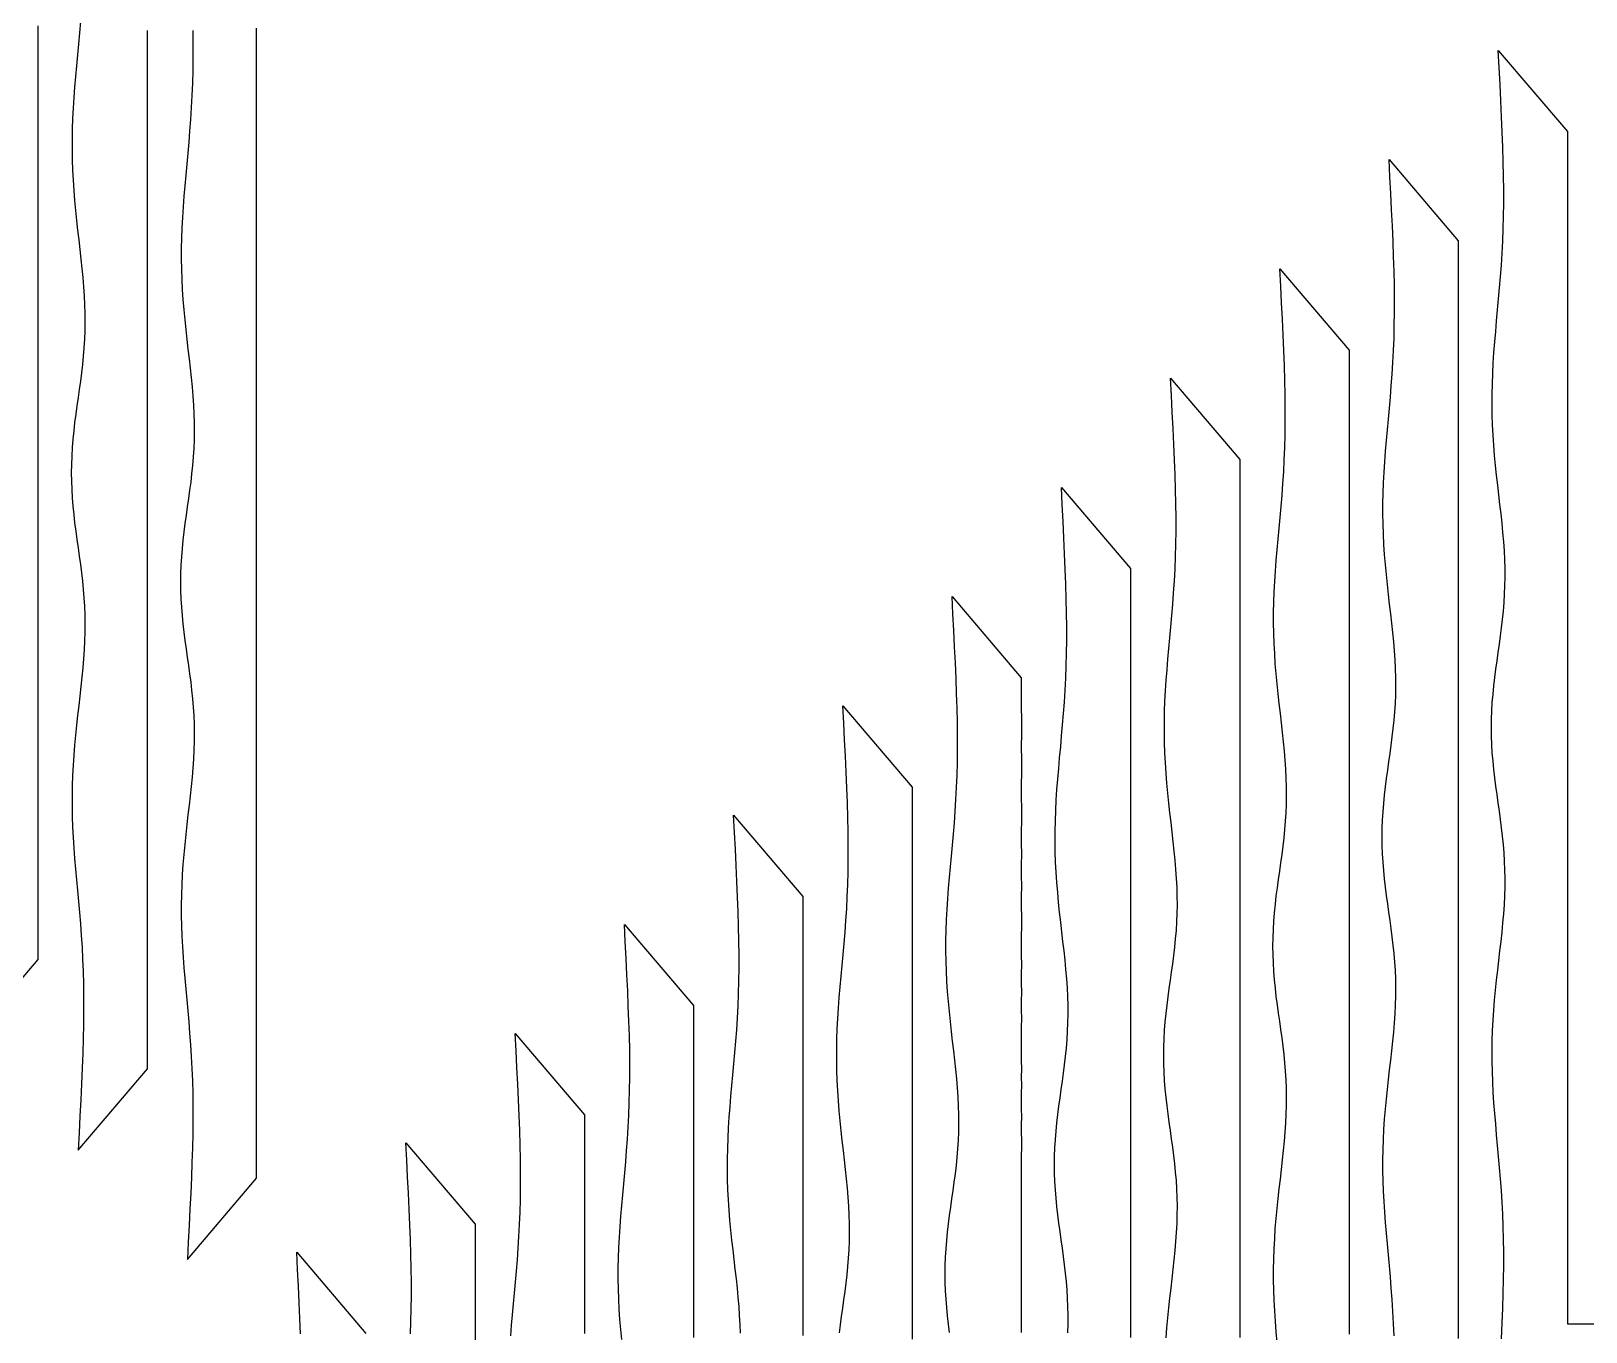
# Model space of a CAD drawing. Header units: metres. Extents: x 28 to 1492, y 12 to 1238.
# Drawn here: x 527.1 to 954, y 544.1 to 901.3 of the extents above; entities that cross this region are included whole.
import ezdxf

# ---------------------------------------------------------------- set-up
doc = ezdxf.new("R2010")
doc.units = ezdxf.units.M

msp = doc.modelspace()

# ---------------------------------------------------------------- linework, layer by layer
for points in [[(510, 624.01), (529, 646.31), (529, 650.27), (529, 654.15), (529.01, 657.94), (529.01, 661.64), (529, 665.26), (529.01, 668.8), (529.01, 672.26), (529, 675.66), (529, 678.99), (529.01, 682.25), (529.01, 685.45), (529, 688.6), (529, 691.68), (529.01, 694.71), (529, 697.69), (529, 700.62), (529.01, 703.51), (529, 706.34), (529, 709.14), (529.01, 711.89), (529.01, 714.6), (529, 717.27), (529, 719.91), (529, 722.51), (529.01, 725.07), (529, 727.61), (529, 730.11), (529.01, 732.58), (529, 735.02), (529, 737.44), (529.01, 739.83), (529, 742.2), (529, 744.54), (529, 746.86), (529, 749.16), (529, 751.43), (529.01, 753.69), (529, 755.93), (529.01, 758.15), (529, 760.35), (529, 762.53), (529, 764.7), (529.01, 766.86), (529, 769), (529, 771.13), (529.01, 773.24), (529.01, 775.35), (529, 777.44), (529, 779.53), (529, 781.6), (529, 783.67), (529, 785.72), (529, 787.77), (529, 789.81), (529, 791.85), (529, 793.88), (529, 795.91), (529, 797.93), (529, 799.95), (529, 801.96), (529, 803.98), (529, 805.99), (529, 808), (529, 810), (529, 812), (529, 814.01), (529, 816.02), (529, 818.04), (529, 820.05), (529, 822.07), (529, 824.09), (529, 826.12), (529, 828.15), (529, 830.19), (529, 832.23), (529, 834.28), (529, 836.33), (529, 838.4), (529.01, 840.47), (529, 842.56), (529, 844.65), (529, 846.76), (529.01, 848.87), (529, 851), (529, 853.14), (529, 855.3), (529, 857.47), (529, 859.65), (529, 861.85), (529, 864.07), (529, 866.31), (529, 868.57), (529, 870.84), (529, 873.14), (529, 875.46), (529, 877.8), (529, 880.17), (529, 882.56), (529, 884.98), (529, 887.42), (529, 889.89), (529, 892.39), (529, 894.93), (529, 897.49), (529, 900.09), (529, 902.73)], [(540.61, 903.88), (540.35, 900.78), (540.08, 897.73), (539.81, 894.72), (539.53, 891.76), (539.27, 888.82), (539.02, 885.91), (538.8, 883.02), (538.61, 880.14), (538.46, 877.28), (538.36, 874.43), (538.3, 871.59), (538.3, 868.76), (538.34, 865.94), (538.43, 863.12), (538.58, 860.33), (538.76, 857.54), (538.99, 854.78), (539.25, 852.03), (539.53, 849.31), (539.83, 846.61), (540.14, 843.94), (540.44, 841.3), (540.74, 838.69), (541.02, 836.12), (541.26, 833.58), (541.48, 831.07), (541.65, 828.6), (541.77, 826.15), (541.84, 823.74), (541.86, 821.36), (541.82, 819), (541.73, 816.66), (541.58, 814.34), (541.39, 812.03), (541.16, 809.74), (540.89, 807.46), (540.6, 805.18), (540.28, 802.9), (539.96, 800.63), (539.64, 798.35), (539.32, 796.07), (539.03, 793.79), (538.77, 791.5), (538.54, 789.2), (538.35, 786.91), (538.22, 784.6), (538.13, 782.3), (538.1, 780), (538.13, 777.7), (538.22, 775.4), (538.35, 773.09), (538.54, 770.8), (538.77, 768.5), (539.03, 766.21), (539.32, 763.93), (539.64, 761.65), (539.96, 759.37), (540.28, 757.1), (540.6, 754.82), (540.89, 752.54), (541.16, 750.26), (541.39, 747.97), (541.58, 745.66), (541.73, 743.34), (541.82, 741), (541.86, 738.64), (541.84, 736.26), (541.77, 733.85), (541.65, 731.4), (541.48, 728.93), (541.26, 726.42), (541.02, 723.88), (540.74, 721.31), (540.44, 718.7), (540.14, 716.06), (539.83, 713.39), (539.53, 710.69), (539.25, 707.97), (538.99, 705.22), (538.76, 702.46), (538.58, 699.67), (538.43, 696.88), (538.34, 694.06), (538.3, 691.24), (538.3, 688.41), (538.36, 685.57), (538.46, 682.72), (538.61, 679.86), (538.8, 676.98), (539.02, 674.09), (539.27, 671.18), (539.53, 668.24), (539.81, 665.28), (540.08, 662.27), (540.35, 659.22), (540.61, 656.12), (540.84, 652.96), (541.05, 649.73), (541.22, 646.42), (541.35, 643.04), (541.44, 639.56), (541.49, 635.98), (541.49, 632.3), (541.45, 628.52), (541.36, 624.62), (541.24, 620.6), (541.08, 616.47), (540.9, 612.22), (540.69, 607.84), (540.47, 603.35), (540.24, 598.74), (540, 594.01), (559, 616.31), (559, 620.27), (559, 624.15), (559.01, 627.94), (559.01, 631.64), (559, 635.26), (559.01, 638.8), (559.01, 642.26), (559, 645.66), (559, 648.99), (559.01, 652.25), (559.01, 655.45), (559, 658.6), (559, 661.68), (559.01, 664.71), (559, 667.69), (559, 670.62), (559.01, 673.51), (559, 676.34), (559, 679.14), (559.01, 681.89), (559.01, 684.6), (559, 687.27), (559, 689.91), (559, 692.51), (559.01, 695.07), (559, 697.61), (559, 700.11), (559.01, 702.58), (559, 705.02), (559, 707.44), (559.01, 709.83), (559, 712.2), (559, 714.54), (559, 716.86), (559, 719.16), (559, 721.43), (559.01, 723.69), (559, 725.93), (559.01, 728.15), (559, 730.35), (559, 732.53), (559, 734.7), (559.01, 736.86), (559, 739), (559, 741.13), (559.01, 743.24), (559.01, 745.35), (559, 747.44), (559, 749.53), (559, 751.6), (559, 753.67), (559, 755.72), (559, 757.77), (559, 759.81), (559, 761.85), (559, 763.88), (559, 765.91), (559, 767.93), (559, 769.95), (559, 771.96), (559, 773.98), (559, 775.99), (559, 778), (559, 780), (559, 782), (559, 784.01), (559, 786.02), (559, 788.04), (559, 790.05), (559, 792.07), (559, 794.09), (559, 796.12), (559, 798.15), (559, 800.19), (559, 802.23), (559, 804.28), (559, 806.33), (559, 808.4), (559.01, 810.47), (559, 812.56), (559, 814.65), (559, 816.76), (559.01, 818.87), (559, 821), (559, 823.14), (559, 825.3), (559, 827.47), (559, 829.65), (559, 831.85), (559, 834.07), (559, 836.31), (559, 838.57), (559, 840.84), (559, 843.14), (559, 845.46), (559, 847.8), (559, 850.17), (559, 852.56), (559, 854.98), (559, 857.42), (559, 859.89), (559, 862.39), (559, 864.93), (559, 867.49), (559, 870.09), (559, 872.73), (559, 875.4), (559, 878.11), (559, 880.86), (559, 883.66), (559, 886.49), (559, 889.38), (559, 892.31), (559, 895.29), (559, 898.32), (559, 901.4)], [(571.45, 901.48), (571.49, 897.7), (571.49, 894.02), (571.44, 890.44), (571.35, 886.96), (571.22, 883.58), (571.05, 880.27), (570.84, 877.04), (570.61, 873.88), (570.35, 870.78), (570.08, 867.73), (569.81, 864.72), (569.53, 861.76), (569.27, 858.82), (569.02, 855.91), (568.8, 853.02), (568.61, 850.14), (568.46, 847.28), (568.36, 844.43), (568.3, 841.59), (568.3, 838.76), (568.34, 835.94), (568.43, 833.12), (568.58, 830.33), (568.76, 827.54), (568.99, 824.78), (569.25, 822.03), (569.53, 819.31), (569.83, 816.61), (570.14, 813.94), (570.44, 811.3), (570.74, 808.69), (571.02, 806.12), (571.26, 803.58), (571.48, 801.07), (571.65, 798.6), (571.77, 796.15), (571.84, 793.74), (571.86, 791.36), (571.82, 789), (571.73, 786.66), (571.58, 784.34), (571.39, 782.03), (571.16, 779.74), (570.89, 777.46), (570.6, 775.18), (570.28, 772.9), (569.96, 770.63), (569.64, 768.35), (569.32, 766.07), (569.03, 763.79), (568.77, 761.5), (568.54, 759.2), (568.35, 756.91), (568.22, 754.6), (568.13, 752.3), (568.1, 750), (568.13, 747.7), (568.22, 745.4), (568.35, 743.09), (568.54, 740.8), (568.77, 738.5), (569.03, 736.21), (569.32, 733.93), (569.64, 731.65), (569.96, 729.37), (570.28, 727.1), (570.6, 724.82), (570.89, 722.54), (571.16, 720.26), (571.39, 717.97), (571.58, 715.66), (571.73, 713.34), (571.82, 711), (571.86, 708.64), (571.84, 706.26), (571.77, 703.85), (571.65, 701.4), (571.48, 698.93), (571.26, 696.42), (571.02, 693.88), (570.74, 691.31), (570.44, 688.7), (570.14, 686.06), (569.83, 683.39), (569.53, 680.69), (569.25, 677.97), (568.99, 675.22), (568.76, 672.46), (568.58, 669.67), (568.43, 666.88), (568.34, 664.06), (568.3, 661.24), (568.3, 658.41), (568.36, 655.57), (568.46, 652.72), (568.61, 649.86), (568.8, 646.98), (569.02, 644.09), (569.27, 641.18), (569.53, 638.24), (569.81, 635.28), (570.08, 632.27), (570.35, 629.22), (570.61, 626.12), (570.84, 622.96), (571.05, 619.73), (571.22, 616.42), (571.35, 613.04), (571.44, 609.56), (571.49, 605.98), (571.49, 602.3), (571.45, 598.52), (571.36, 594.62), (571.24, 590.6), (571.08, 586.47), (570.9, 582.22), (570.69, 577.84), (570.47, 573.35), (570.24, 568.74), (570, 564.01), (589, 586.31), (589, 590.27), (589, 594.15), (589.01, 597.94), (589.01, 601.64), (589, 605.26), (589.01, 608.8), (589.01, 612.26), (589, 615.66), (589, 618.99), (589.01, 622.25), (589.01, 625.45), (589, 628.6), (589, 631.68), (589.01, 634.71), (589, 637.69), (589, 640.62), (589.01, 643.51), (589, 646.34), (589, 649.14), (589.01, 651.89), (589.01, 654.6), (589, 657.27), (589, 659.91), (589, 662.51), (589.01, 665.07), (589, 667.61), (589, 670.11), (589.01, 672.58), (589, 675.02), (589, 677.44), (589.01, 679.83), (589, 682.2), (589, 684.54), (589, 686.86), (589, 689.16), (589, 691.43), (589.01, 693.69), (589, 695.93), (589.01, 698.15), (589, 700.35), (589, 702.53), (589, 704.7), (589.01, 706.86), (589, 709), (589, 711.13), (589.01, 713.24), (589.01, 715.35), (589, 717.44), (589, 719.53), (589, 721.6), (589, 723.67), (589, 725.72), (589, 727.77), (589, 729.81), (589, 731.85), (589, 733.88), (589, 735.91), (589, 737.93), (589, 739.95), (589, 741.96), (589, 743.98), (589, 745.99), (589, 748), (589, 750), (589, 752), (589, 754.01), (589, 756.02), (589, 758.04), (589, 760.05), (589, 762.07), (589, 764.09), (589, 766.12), (589, 768.15), (589, 770.19), (589, 772.23), (589, 774.28), (589, 776.33), (589, 778.4), (589.01, 780.47), (589, 782.56), (589, 784.65), (589, 786.76), (589.01, 788.87), (589, 791), (589, 793.14), (589, 795.3), (589, 797.47), (589, 799.65), (589, 801.85), (589, 804.07), (589, 806.31), (589, 808.57), (589, 810.84), (589, 813.14), (589, 815.46), (589, 817.8), (589, 820.17), (589, 822.56), (589, 824.98), (589, 827.42), (589, 829.89), (589, 832.39), (589, 834.93), (589, 837.49), (589, 840.09), (589, 842.73), (589, 845.4), (589, 848.11), (589, 850.86), (589, 853.66), (589, 856.49), (589, 859.38), (589, 862.31), (589, 865.29), (589, 868.32), (589, 871.4), (589, 874.55), (589, 877.75), (589, 881.01), (589, 884.34), (589, 887.74), (589, 891.2), (589, 894.74), (589, 898.36), (589.01, 902.06)], [(930.9, 542.22), (931.08, 546.47), (931.24, 550.6), (931.36, 554.62), (931.45, 558.52), (931.49, 562.3), (931.49, 565.98), (931.44, 569.56), (931.35, 573.04), (931.22, 576.42), (931.05, 579.73), (930.84, 582.96), (930.61, 586.12), (930.35, 589.22), (930.08, 592.27), (929.81, 595.28), (929.53, 598.24), (929.27, 601.18), (929.02, 604.09), (928.8, 606.98), (928.61, 609.86), (928.46, 612.72), (928.36, 615.57), (928.3, 618.41), (928.3, 621.24), (928.34, 624.06), (928.43, 626.88), (928.58, 629.67), (928.76, 632.46), (928.99, 635.22), (929.25, 637.97), (929.53, 640.69), (929.83, 643.39), (930.14, 646.06), (930.44, 648.7), (930.74, 651.31), (931.02, 653.88), (931.26, 656.42), (931.48, 658.93), (931.65, 661.4), (931.77, 663.85), (931.84, 666.26), (931.86, 668.64), (931.82, 671), (931.73, 673.34), (931.58, 675.66), (931.39, 677.97), (931.16, 680.26), (930.89, 682.54), (930.6, 684.82), (930.28, 687.1), (929.96, 689.37), (929.64, 691.65), (929.32, 693.93), (929.03, 696.21), (928.77, 698.5), (928.54, 700.8), (928.35, 703.09), (928.22, 705.4), (928.13, 707.7), (928.1, 710), (928.13, 712.3), (928.22, 714.6), (928.35, 716.91), (928.54, 719.2), (928.77, 721.5), (929.03, 723.79), (929.32, 726.07), (929.64, 728.35), (929.96, 730.63), (930.28, 732.9), (930.6, 735.18), (930.89, 737.46), (931.16, 739.74), (931.39, 742.03), (931.58, 744.34), (931.73, 746.66), (931.82, 749), (931.86, 751.36), (931.84, 753.74), (931.77, 756.15), (931.65, 758.6), (931.48, 761.07), (931.26, 763.58), (931.02, 766.12), (930.74, 768.69), (930.44, 771.3), (930.14, 773.94), (929.83, 776.61), (929.53, 779.31), (929.25, 782.03), (928.99, 784.78), (928.76, 787.54), (928.58, 790.33), (928.43, 793.12), (928.34, 795.94), (928.3, 798.76), (928.3, 801.59), (928.36, 804.43), (928.46, 807.28), (928.61, 810.14), (928.8, 813.02), (929.02, 815.91), (929.27, 818.82), (929.53, 821.76), (929.81, 824.72), (930.08, 827.73), (930.35, 830.78), (930.61, 833.88), (930.84, 837.04), (931.05, 840.27), (931.22, 843.58), (931.35, 846.96), (931.44, 850.44), (931.49, 854.02), (931.49, 857.7), (931.45, 861.48), (931.36, 865.38), (931.24, 869.4), (931.08, 873.53), (930.9, 877.78), (930.69, 882.16), (930.47, 886.65), (930.24, 891.26), (930, 895.99), (949, 873.69), (949, 869.73), (949, 865.85), (949.01, 862.06), (949.01, 858.36), (949, 854.74), (949.01, 851.2), (949.01, 847.74), (949, 844.34), (949, 841.01), (949.01, 837.75), (949.01, 834.55), (949, 831.4), (949, 828.32), (949.01, 825.29), (949, 822.31), (949, 819.38), (949.01, 816.49), (949, 813.66), (949, 810.86), (949.01, 808.11), (949.01, 805.4), (949, 802.73), (949, 800.09), (949, 797.49), (949.01, 794.93), (949, 792.39), (949, 789.89), (949.01, 787.42), (949, 784.98), (949, 782.56), (949.01, 780.17), (949, 777.8), (949, 775.46), (949, 773.14), (949, 770.84), (949, 768.57), (949.01, 766.31), (949, 764.07), (949.01, 761.85), (949, 759.65), (949, 757.47), (949, 755.3), (949.01, 753.14), (949, 751), (949, 748.87), (949.01, 746.76), (949.01, 744.65), (949, 742.56), (949, 740.47), (949, 738.4), (949, 736.33), (949, 734.28), (949, 732.23), (949, 730.19), (949, 728.15), (949, 726.12), (949, 724.09), (949, 722.07), (949, 720.05), (949, 718.04), (949, 716.02), (949, 714.01), (949, 712), (949, 710), (949, 708), (949, 705.99), (949, 703.98), (949, 701.96), (949, 699.95), (949, 697.93), (949, 695.91), (949, 693.88), (949, 691.85), (949, 689.81), (949, 687.77), (949, 685.72), (949, 683.67), (949, 681.6), (949.01, 679.53), (949, 677.44), (949, 675.35), (949, 673.24), (949.01, 671.13), (949, 669), (949, 666.86), (949, 664.7), (949, 662.53), (949, 660.35), (949, 658.15), (949, 655.93), (949, 653.69), (949, 651.43), (949, 649.16), (949, 646.86), (949, 644.54), (949, 642.2), (949, 639.83), (949, 637.44), (949, 635.02), (949, 632.58), (949, 630.11), (949, 627.61), (949, 625.07), (949, 622.51), (949, 619.91), (949, 617.27), (949, 614.6), (949, 611.89), (949, 609.14), (949, 606.34), (949, 603.51), (949, 600.62), (949, 597.69), (949, 594.71), (949, 591.68), (949, 588.6), (949, 585.45), (949, 582.25), (949, 578.99), (949, 575.66), (949, 572.26), (949, 568.8), (949, 565.26), (949, 561.64), (949.01, 557.94), (949, 554.15), (949, 550.27), (949.01, 546.31), (953.15, 546.31), (957.2, 546.31)], [(901.35, 543.04), (901.22, 546.42), (901.05, 549.73), (900.84, 552.96), (900.61, 556.12), (900.35, 559.22), (900.08, 562.27), (899.81, 565.28), (899.53, 568.24), (899.27, 571.18), (899.02, 574.09), (898.8, 576.98), (898.61, 579.86), (898.46, 582.72), (898.36, 585.57), (898.3, 588.41), (898.3, 591.24), (898.34, 594.06), (898.43, 596.88), (898.58, 599.67), (898.76, 602.46), (898.99, 605.22), (899.25, 607.97), (899.53, 610.69), (899.83, 613.39), (900.14, 616.06), (900.44, 618.7), (900.74, 621.31), (901.02, 623.88), (901.26, 626.42), (901.48, 628.93), (901.65, 631.4), (901.77, 633.85), (901.84, 636.26), (901.86, 638.64), (901.82, 641), (901.73, 643.34), (901.58, 645.66), (901.39, 647.97), (901.16, 650.26), (900.89, 652.54), (900.6, 654.82), (900.28, 657.1), (899.96, 659.37), (899.64, 661.65), (899.32, 663.93), (899.03, 666.21), (898.77, 668.5), (898.54, 670.8), (898.35, 673.09), (898.22, 675.4), (898.13, 677.7), (898.1, 680), (898.13, 682.3), (898.22, 684.6), (898.35, 686.91), (898.54, 689.2), (898.77, 691.5), (899.03, 693.79), (899.32, 696.07), (899.64, 698.35), (899.96, 700.63), (900.28, 702.9), (900.6, 705.18), (900.89, 707.46), (901.16, 709.74), (901.39, 712.03), (901.58, 714.34), (901.73, 716.66), (901.82, 719), (901.86, 721.36), (901.84, 723.74), (901.77, 726.15), (901.65, 728.6), (901.48, 731.07), (901.26, 733.58), (901.02, 736.12), (900.74, 738.69), (900.44, 741.3), (900.14, 743.94), (899.83, 746.61), (899.53, 749.31), (899.25, 752.03), (898.99, 754.78), (898.76, 757.54), (898.58, 760.33), (898.43, 763.12), (898.34, 765.94), (898.3, 768.76), (898.3, 771.59), (898.36, 774.43), (898.46, 777.28), (898.61, 780.14), (898.8, 783.02), (899.02, 785.91), (899.27, 788.82), (899.53, 791.76), (899.81, 794.72), (900.08, 797.73), (900.35, 800.78), (900.61, 803.88), (900.84, 807.04), (901.05, 810.27), (901.22, 813.58), (901.35, 816.96), (901.44, 820.44), (901.49, 824.02), (901.49, 827.7), (901.45, 831.48), (901.36, 835.38), (901.24, 839.4), (901.08, 843.53), (900.9, 847.78), (900.69, 852.16), (900.47, 856.65), (900.24, 861.26), (900, 865.99), (919, 843.69), (919, 839.73), (919, 835.85), (919.01, 832.06), (919.01, 828.36), (919, 824.74), (919.01, 821.2), (919.01, 817.74), (919, 814.34), (919, 811.01), (919.01, 807.75), (919.01, 804.55), (919, 801.4), (919, 798.32), (919.01, 795.29), (919, 792.31), (919, 789.38), (919.01, 786.49), (919, 783.66), (919, 780.86), (919.01, 778.11), (919.01, 775.4), (919, 772.73), (919, 770.09), (919, 767.49), (919.01, 764.93), (919, 762.39), (919, 759.89), (919.01, 757.42), (919, 754.98), (919, 752.56), (919.01, 750.17), (919, 747.8), (919, 745.46), (919, 743.14), (919, 740.84), (919, 738.57), (919.01, 736.31), (919, 734.07), (919.01, 731.85), (919, 729.65), (919, 727.47), (919, 725.3), (919.01, 723.14), (919, 721), (919, 718.87), (919.01, 716.76), (919.01, 714.65), (919, 712.56), (919, 710.47), (919, 708.4), (919, 706.33), (919, 704.28), (919, 702.23), (919, 700.19), (919, 698.15), (919, 696.12), (919, 694.09), (919, 692.07), (919, 690.05), (919, 688.04), (919, 686.02), (919, 684.01), (919, 682), (919, 680), (919, 678), (919, 675.99), (919, 673.98), (919, 671.96), (919, 669.95), (919, 667.93), (919, 665.91), (919, 663.88), (919, 661.85), (919, 659.81), (919, 657.77), (919, 655.72), (919, 653.67), (919, 651.6), (919.01, 649.53), (919, 647.44), (919, 645.35), (919, 643.24), (919.01, 641.13), (919, 639), (919, 636.86), (919, 634.7), (919, 632.53), (919, 630.35), (919, 628.15), (919, 625.93), (919, 623.69), (919, 621.43), (919, 619.16), (919, 616.86), (919, 614.54), (919, 612.2), (919, 609.83), (919, 607.44), (919, 605.02), (919, 602.58), (919, 600.11), (919, 597.61), (919, 595.07), (919, 592.51), (919, 589.91), (919, 587.27), (919, 584.6), (919, 581.89), (919, 579.14), (919, 576.34), (919, 573.51), (919, 570.62), (919, 567.69), (919, 564.71), (919, 561.68), (919, 558.6), (919, 555.45), (919, 552.25), (919, 548.99), (919, 545.66), (919, 542.26)], [(869.27, 541.18), (869.02, 544.09), (868.8, 546.98), (868.61, 549.86), (868.46, 552.72), (868.36, 555.57), (868.3, 558.41), (868.3, 561.24), (868.34, 564.06), (868.43, 566.88), (868.58, 569.67), (868.76, 572.46), (868.99, 575.22), (869.25, 577.97), (869.53, 580.69), (869.83, 583.39), (870.14, 586.06), (870.44, 588.7), (870.74, 591.31), (871.02, 593.88), (871.26, 596.42), (871.48, 598.93), (871.65, 601.4), (871.77, 603.85), (871.84, 606.26), (871.86, 608.64), (871.82, 611), (871.73, 613.34), (871.58, 615.66), (871.39, 617.97), (871.16, 620.26), (870.89, 622.54), (870.6, 624.82), (870.28, 627.1), (869.96, 629.37), (869.64, 631.65), (869.32, 633.93), (869.03, 636.21), (868.77, 638.5), (868.54, 640.8), (868.35, 643.09), (868.22, 645.4), (868.13, 647.7), (868.1, 650), (868.13, 652.3), (868.22, 654.6), (868.35, 656.91), (868.54, 659.2), (868.77, 661.5), (869.03, 663.79), (869.32, 666.07), (869.64, 668.35), (869.96, 670.63), (870.28, 672.9), (870.6, 675.18), (870.89, 677.46), (871.16, 679.74), (871.39, 682.03), (871.58, 684.34), (871.73, 686.66), (871.82, 689), (871.86, 691.36), (871.84, 693.74), (871.77, 696.15), (871.65, 698.6), (871.48, 701.07), (871.26, 703.58), (871.02, 706.12), (870.74, 708.69), (870.44, 711.3), (870.14, 713.94), (869.83, 716.61), (869.53, 719.31), (869.25, 722.03), (868.99, 724.78), (868.76, 727.54), (868.58, 730.33), (868.43, 733.12), (868.34, 735.94), (868.3, 738.76), (868.3, 741.59), (868.36, 744.43), (868.46, 747.28), (868.61, 750.14), (868.8, 753.02), (869.02, 755.91), (869.27, 758.82), (869.53, 761.76), (869.81, 764.72), (870.08, 767.73), (870.35, 770.78), (870.61, 773.88), (870.84, 777.04), (871.05, 780.27), (871.22, 783.58), (871.35, 786.96), (871.44, 790.44), (871.49, 794.02), (871.49, 797.7), (871.45, 801.48), (871.36, 805.38), (871.24, 809.4), (871.08, 813.53), (870.9, 817.78), (870.69, 822.16), (870.47, 826.65), (870.24, 831.26), (870, 835.99), (889, 813.69), (889, 809.73), (889, 805.85), (889.01, 802.06), (889.01, 798.36), (889, 794.74), (889.01, 791.2), (889.01, 787.74), (889, 784.34), (889, 781.01), (889.01, 777.75), (889.01, 774.55), (889, 771.4), (889, 768.32), (889.01, 765.29), (889, 762.31), (889, 759.38), (889.01, 756.49), (889, 753.66), (889, 750.86), (889.01, 748.11), (889.01, 745.4), (889, 742.73), (889, 740.09), (889, 737.49), (889.01, 734.93), (889, 732.39), (889, 729.89), (889.01, 727.42), (889, 724.98), (889, 722.56), (889.01, 720.17), (889, 717.8), (889, 715.46), (889, 713.14), (889, 710.84), (889, 708.57), (889.01, 706.31), (889, 704.07), (889.01, 701.85), (889, 699.65), (889, 697.47), (889, 695.3), (889.01, 693.14), (889, 691), (889, 688.87), (889.01, 686.76), (889.01, 684.65), (889, 682.56), (889, 680.47), (889, 678.4), (889, 676.33), (889, 674.28), (889, 672.23), (889, 670.19), (889, 668.15), (889, 666.12), (889, 664.09), (889, 662.07), (889, 660.05), (889, 658.04), (889, 656.02), (889, 654.01), (889, 652), (889, 650), (889, 648), (889, 645.99), (889, 643.98), (889, 641.96), (889, 639.95), (889, 637.93), (889, 635.91), (889, 633.88), (889, 631.85), (889, 629.81), (889, 627.77), (889, 625.72), (889, 623.67), (889, 621.6), (889.01, 619.53), (889, 617.44), (889, 615.35), (889, 613.24), (889.01, 611.13), (889, 609), (889, 606.86), (889, 604.7), (889, 602.53), (889, 600.35), (889, 598.15), (889, 595.93), (889, 593.69), (889, 591.43), (889, 589.16), (889, 586.86), (889, 584.54), (889, 582.2), (889, 579.83), (889, 577.44), (889, 575.02), (889, 572.58), (889, 570.11), (889, 567.61), (889, 565.07), (889, 562.51), (889, 559.91), (889, 557.27), (889, 554.6), (889, 551.89), (889, 549.14), (889, 546.34), (889, 543.51)], [(838.76, 542.46), (838.99, 545.22), (839.25, 547.97), (839.53, 550.69), (839.83, 553.39), (840.14, 556.06), (840.44, 558.7), (840.74, 561.31), (841.02, 563.88), (841.26, 566.42), (841.48, 568.93), (841.65, 571.4), (841.77, 573.85), (841.84, 576.26), (841.86, 578.64), (841.82, 581), (841.73, 583.34), (841.58, 585.66), (841.39, 587.97), (841.16, 590.26), (840.89, 592.54), (840.6, 594.82), (840.28, 597.1), (839.96, 599.37), (839.64, 601.65), (839.32, 603.93), (839.03, 606.21), (838.77, 608.5), (838.54, 610.8), (838.35, 613.09), (838.22, 615.4), (838.13, 617.7), (838.1, 620), (838.13, 622.3), (838.22, 624.6), (838.35, 626.91), (838.54, 629.2), (838.77, 631.5), (839.03, 633.79), (839.32, 636.07), (839.64, 638.35), (839.96, 640.63), (840.28, 642.9), (840.6, 645.18), (840.89, 647.46), (841.16, 649.74), (841.39, 652.03), (841.58, 654.34), (841.73, 656.66), (841.82, 659), (841.86, 661.36), (841.84, 663.74), (841.77, 666.15), (841.65, 668.6), (841.48, 671.07), (841.26, 673.58), (841.02, 676.12), (840.74, 678.69), (840.44, 681.3), (840.14, 683.94), (839.83, 686.61), (839.53, 689.31), (839.25, 692.03), (838.99, 694.78), (838.76, 697.54), (838.58, 700.33), (838.43, 703.12), (838.34, 705.94), (838.3, 708.76), (838.3, 711.59), (838.36, 714.43), (838.46, 717.28), (838.61, 720.14), (838.8, 723.02), (839.02, 725.91), (839.27, 728.82), (839.53, 731.76), (839.81, 734.72), (840.08, 737.73), (840.35, 740.78), (840.61, 743.88), (840.84, 747.04), (841.05, 750.27), (841.22, 753.58), (841.35, 756.96), (841.44, 760.44), (841.49, 764.02), (841.49, 767.7), (841.45, 771.48), (841.36, 775.38), (841.24, 779.4), (841.08, 783.53), (840.9, 787.78), (840.69, 792.16), (840.47, 796.65), (840.24, 801.26), (840, 805.99), (859, 783.69), (859, 779.73), (859, 775.85), (859.01, 772.06), (859.01, 768.36), (859, 764.74), (859.01, 761.2), (859.01, 757.74), (859, 754.34), (859, 751.01), (859.01, 747.75), (859.01, 744.55), (859, 741.4), (859, 738.32), (859.01, 735.29), (859, 732.31), (859, 729.38), (859.01, 726.49), (859, 723.66), (859, 720.86), (859.01, 718.11), (859.01, 715.4), (859, 712.73), (859, 710.09), (859, 707.49), (859.01, 704.93), (859, 702.39), (859, 699.89), (859.01, 697.42), (859, 694.98), (859, 692.56), (859.01, 690.17), (859, 687.8), (859, 685.46), (859, 683.14), (859, 680.84), (859, 678.57), (859.01, 676.31), (859, 674.07), (859.01, 671.85), (859, 669.65), (859, 667.47), (859, 665.3), (859.01, 663.14), (859, 661), (859, 658.87), (859.01, 656.76), (859.01, 654.65), (859, 652.56), (859, 650.47), (859, 648.4), (859, 646.33), (859, 644.28), (859, 642.23), (859, 640.19), (859, 638.15), (859, 636.12), (859, 634.09), (859, 632.07), (859, 630.05), (859, 628.04), (859, 626.02), (859, 624.01), (859, 622), (859, 620), (859, 618), (859, 615.99), (859, 613.98), (859, 611.96), (859, 609.95), (859, 607.93), (859, 605.91), (859, 603.88), (859, 601.85), (859, 599.81), (859, 597.77), (859, 595.72), (859, 593.67), (859, 591.6), (859.01, 589.53), (859, 587.44), (859, 585.35), (859, 583.24), (859.01, 581.13), (859, 579), (859, 576.86), (859, 574.7), (859, 572.53), (859, 570.35), (859, 568.15), (859, 565.93), (859, 563.69), (859, 561.43), (859, 559.16), (859, 556.86), (859, 554.54), (859, 552.2), (859, 549.83), (859, 547.44), (859, 545.02), (859, 542.58)], [(811.77, 543.85), (811.84, 546.26), (811.86, 548.64), (811.82, 551), (811.73, 553.34), (811.58, 555.66), (811.39, 557.97), (811.16, 560.26), (810.89, 562.54), (810.6, 564.82), (810.28, 567.1), (809.96, 569.37), (809.64, 571.65), (809.32, 573.93), (809.03, 576.21), (808.77, 578.5), (808.54, 580.8), (808.35, 583.09), (808.22, 585.4), (808.13, 587.7), (808.1, 590), (808.13, 592.3), (808.22, 594.6), (808.35, 596.91), (808.54, 599.2), (808.77, 601.5), (809.03, 603.79), (809.32, 606.07), (809.64, 608.35), (809.96, 610.63), (810.28, 612.9), (810.6, 615.18), (810.89, 617.46), (811.16, 619.74), (811.39, 622.03), (811.58, 624.34), (811.73, 626.66), (811.82, 629), (811.86, 631.36), (811.84, 633.74), (811.77, 636.15), (811.65, 638.6), (811.48, 641.07), (811.26, 643.58), (811.02, 646.12), (810.74, 648.69), (810.44, 651.3), (810.14, 653.94), (809.83, 656.61), (809.53, 659.31), (809.25, 662.03), (808.99, 664.78), (808.76, 667.54), (808.58, 670.33), (808.43, 673.12), (808.34, 675.94), (808.3, 678.76), (808.3, 681.59), (808.36, 684.43), (808.46, 687.28), (808.61, 690.14), (808.8, 693.02), (809.02, 695.91), (809.27, 698.82), (809.53, 701.76), (809.81, 704.72), (810.08, 707.73), (810.35, 710.78), (810.61, 713.88), (810.84, 717.04), (811.05, 720.27), (811.22, 723.58), (811.35, 726.96), (811.44, 730.44), (811.49, 734.02), (811.49, 737.7), (811.45, 741.48), (811.36, 745.38), (811.24, 749.4), (811.08, 753.53), (810.9, 757.78), (810.69, 762.16), (810.47, 766.65), (810.24, 771.26), (810, 775.99), (829, 753.69), (829, 749.73), (829, 745.85), (829.01, 742.06), (829.01, 738.36), (829, 734.74), (829.01, 731.2), (829.01, 727.74), (829, 724.34), (829, 721.01), (829.01, 717.75), (829.01, 714.55), (829, 711.4), (829, 708.32), (829.01, 705.29), (829, 702.31), (829, 699.38), (829.01, 696.49), (829, 693.66), (829, 690.86), (829.01, 688.11), (829.01, 685.4), (829, 682.73), (829, 680.09), (829, 677.49), (829.01, 674.93), (829, 672.39), (829, 669.89), (829.01, 667.42), (829, 664.98), (829, 662.56), (829.01, 660.17), (829, 657.8), (829, 655.46), (829, 653.14), (829, 650.84), (829, 648.57), (829.01, 646.31), (829, 644.07), (829.01, 641.85), (829, 639.65), (829, 637.47), (829, 635.3), (829.01, 633.14), (829, 631), (829, 628.87), (829.01, 626.76), (829.01, 624.65), (829, 622.56), (829, 620.47), (829, 618.4), (829, 616.33), (829, 614.28), (829, 612.23), (829, 610.19), (829, 608.15), (829, 606.12), (829, 604.09), (829, 602.07), (829, 600.05), (829, 598.04), (829, 596.02), (829, 594.01), (829, 592), (829, 590), (829, 588), (829, 585.99), (829, 583.98), (829, 581.96), (829, 579.95), (829, 577.93), (829, 575.91), (829, 573.88), (829, 571.85), (829, 569.81), (829, 567.77), (829, 565.72), (829, 563.67), (829, 561.6), (829.01, 559.53), (829, 557.44), (829, 555.35), (829, 553.24), (829.01, 551.13), (829, 549), (829, 546.86), (829, 544.7), (829, 542.53)], [(779.32, 543.93), (779.03, 546.21), (778.77, 548.5), (778.54, 550.8), (778.35, 553.09), (778.22, 555.4), (778.13, 557.7), (778.1, 560), (778.13, 562.3), (778.22, 564.6), (778.35, 566.91), (778.54, 569.2), (778.77, 571.5), (779.03, 573.79), (779.32, 576.07), (779.64, 578.35), (779.96, 580.63), (780.28, 582.9), (780.6, 585.18), (780.89, 587.46), (781.16, 589.74), (781.39, 592.03), (781.58, 594.34), (781.73, 596.66), (781.82, 599), (781.86, 601.36), (781.84, 603.74), (781.77, 606.15), (781.65, 608.6), (781.48, 611.07), (781.26, 613.58), (781.02, 616.12), (780.74, 618.69), (780.44, 621.3), (780.14, 623.94), (779.83, 626.61), (779.53, 629.31), (779.25, 632.03), (778.99, 634.78), (778.76, 637.54), (778.58, 640.33), (778.43, 643.12), (778.34, 645.94), (778.3, 648.76), (778.3, 651.59), (778.36, 654.43), (778.46, 657.28), (778.61, 660.14), (778.8, 663.02), (779.02, 665.91), (779.27, 668.82), (779.53, 671.76), (779.81, 674.72), (780.08, 677.73), (780.35, 680.78), (780.61, 683.88), (780.84, 687.04), (781.05, 690.27), (781.22, 693.58), (781.35, 696.96), (781.44, 700.44), (781.49, 704.02), (781.49, 707.7), (781.45, 711.48), (781.36, 715.38), (781.24, 719.4), (781.08, 723.53), (780.9, 727.78), (780.69, 732.16), (780.47, 736.65), (780.24, 741.26), (780, 745.99), (799, 723.69), (799, 719.73), (799, 715.85), (799.01, 712.06), (799.01, 708.36), (799, 704.74), (799.01, 701.2), (799.01, 697.74), (799, 694.34), (799, 691.01), (799.01, 687.75), (799.01, 684.55), (799, 681.4), (799, 678.32), (799.01, 675.29), (799, 672.31), (799, 669.38), (799.01, 666.49), (799, 663.66), (799, 660.86), (799.01, 658.11), (799.01, 655.4), (799, 652.73), (799, 650.09), (799, 647.49), (799.01, 644.93), (799, 642.39), (799, 639.89), (799.01, 637.42), (799, 634.98), (799, 632.56), (799.01, 630.17), (799, 627.8), (799, 625.46), (799, 623.14), (799, 620.84), (799, 618.57), (799.01, 616.31), (799, 614.07), (799.01, 611.85), (799, 609.65), (799, 607.47), (799, 605.3), (799.01, 603.14), (799, 601), (799, 598.87), (799.01, 596.76), (799.01, 594.65), (799, 592.56), (799, 590.47), (799, 588.4), (799, 586.33), (799, 584.28), (799, 582.23), (799, 580.19), (799, 578.15), (799, 576.12), (799, 574.09), (799, 572.07), (799, 570.05), (799, 568.04), (799, 566.02), (799, 564.01), (799, 562), (799, 560), (799, 558), (799, 555.99), (799, 553.98), (799, 551.96), (799, 549.95), (799, 547.93), (799, 545.91), (799, 543.88)], [(749.03, 543.79), (749.32, 546.07), (749.64, 548.35), (749.96, 550.63), (750.28, 552.9), (750.6, 555.18), (750.89, 557.46), (751.16, 559.74), (751.39, 562.03), (751.58, 564.34), (751.73, 566.66), (751.82, 569), (751.86, 571.36), (751.84, 573.74), (751.77, 576.15), (751.65, 578.6), (751.48, 581.07), (751.26, 583.58), (751.02, 586.12), (750.74, 588.69), (750.44, 591.3), (750.14, 593.94), (749.83, 596.61), (749.53, 599.31), (749.25, 602.03), (748.99, 604.78), (748.76, 607.54), (748.58, 610.33), (748.43, 613.12), (748.34, 615.94), (748.3, 618.76), (748.3, 621.59), (748.36, 624.43), (748.46, 627.28), (748.61, 630.14), (748.8, 633.02), (749.02, 635.91), (749.27, 638.82), (749.53, 641.76), (749.81, 644.72), (750.08, 647.73), (750.35, 650.78), (750.61, 653.88), (750.84, 657.04), (751.05, 660.27), (751.22, 663.58), (751.35, 666.96), (751.44, 670.44), (751.49, 674.02), (751.49, 677.7), (751.45, 681.48), (751.36, 685.38), (751.24, 689.4), (751.08, 693.53), (750.9, 697.78), (750.69, 702.16), (750.47, 706.65), (750.24, 711.26), (750, 715.99), (769, 693.69), (769, 689.73), (769, 685.85), (769.01, 682.06), (769.01, 678.36), (769, 674.74), (769.01, 671.2), (769.01, 667.74), (769, 664.34), (769, 661.01), (769.01, 657.75), (769.01, 654.55), (769, 651.4), (769, 648.32), (769.01, 645.29), (769, 642.31), (769, 639.38), (769.01, 636.49), (769, 633.66), (769, 630.86), (769.01, 628.11), (769.01, 625.4), (769, 622.73), (769, 620.09), (769, 617.49), (769.01, 614.93), (769, 612.39), (769, 609.89), (769.01, 607.42), (769, 604.98), (769, 602.56), (769.01, 600.17), (769, 597.8), (769, 595.46), (769, 593.14), (769, 590.84), (769, 588.57), (769.01, 586.31), (769, 584.07), (769.01, 581.85), (769, 579.65), (769, 577.47), (769, 575.3), (769.01, 573.14), (769, 571), (769, 568.87), (769.01, 566.76), (769.01, 564.65), (769, 562.56), (769, 560.47), (769, 558.4), (769, 556.33), (769, 554.28), (769, 552.23), (769, 550.19), (769, 548.15), (769, 546.12), (769, 544.09), (769, 542.07)], [(721.84, 543.74), (721.77, 546.15), (721.65, 548.6), (721.48, 551.07), (721.26, 553.58), (721.02, 556.12), (720.74, 558.69), (720.44, 561.3), (720.14, 563.94), (719.83, 566.61), (719.53, 569.31), (719.25, 572.03), (718.99, 574.78), (718.76, 577.54), (718.58, 580.33), (718.43, 583.12), (718.34, 585.94), (718.3, 588.76), (718.3, 591.59), (718.36, 594.43), (718.46, 597.28), (718.61, 600.14), (718.8, 603.02), (719.02, 605.91), (719.27, 608.82), (719.53, 611.76), (719.81, 614.72), (720.08, 617.73), (720.35, 620.78), (720.61, 623.88), (720.84, 627.04), (721.05, 630.27), (721.22, 633.58), (721.35, 636.96), (721.44, 640.44), (721.49, 644.02), (721.49, 647.7), (721.45, 651.48), (721.36, 655.38), (721.24, 659.4), (721.08, 663.53), (720.9, 667.78), (720.69, 672.16), (720.47, 676.65), (720.24, 681.26), (720, 685.99), (739, 663.69), (739, 659.73), (739, 655.85), (739.01, 652.06), (739.01, 648.36), (739, 644.74), (739.01, 641.2), (739.01, 637.74), (739, 634.34), (739, 631.01), (739.01, 627.75), (739.01, 624.55), (739, 621.4), (739, 618.32), (739.01, 615.29), (739, 612.31), (739, 609.38), (739.01, 606.49), (739, 603.66), (739, 600.86), (739.01, 598.11), (739.01, 595.4), (739, 592.73), (739, 590.09), (739, 587.49), (739.01, 584.93), (739, 582.39), (739, 579.89), (739.01, 577.42), (739, 574.98), (739, 572.56), (739.01, 570.17), (739, 567.8), (739, 565.46), (739, 563.14), (739, 560.84), (739, 558.57), (739.01, 556.31), (739, 554.07), (739.01, 551.85), (739, 549.65), (739, 547.47), (739, 545.3), (739.01, 543.14)], [(689.25, 542.03), (688.99, 544.78), (688.76, 547.54), (688.58, 550.33), (688.43, 553.12), (688.34, 555.94), (688.3, 558.76), (688.3, 561.59), (688.36, 564.43), (688.46, 567.28), (688.61, 570.14), (688.8, 573.02), (689.02, 575.91), (689.27, 578.82), (689.53, 581.76), (689.81, 584.72), (690.08, 587.73), (690.35, 590.78), (690.61, 593.88), (690.84, 597.04), (691.05, 600.27), (691.22, 603.58), (691.35, 606.96), (691.44, 610.44), (691.49, 614.02), (691.49, 617.7), (691.45, 621.48), (691.36, 625.38), (691.24, 629.4), (691.08, 633.53), (690.9, 637.78), (690.69, 642.16), (690.47, 646.65), (690.24, 651.26), (690, 655.99), (709, 633.69), (709, 629.73), (709, 625.85), (709.01, 622.06), (709.01, 618.36), (709, 614.74), (709.01, 611.2), (709.01, 607.74), (709, 604.34), (709, 601.01), (709.01, 597.75), (709.01, 594.55), (709, 591.4), (709, 588.32), (709.01, 585.29), (709, 582.31), (709, 579.38), (709.01, 576.49), (709, 573.66), (709, 570.86), (709.01, 568.11), (709.01, 565.4), (709, 562.73), (709, 560.09), (709, 557.49), (709.01, 554.93), (709, 552.39), (709, 549.89), (709.01, 547.42), (709, 544.98), (709, 542.56)], [(658.8, 543.02), (659.02, 545.91), (659.27, 548.82), (659.53, 551.76), (659.81, 554.72), (660.08, 557.73), (660.35, 560.78), (660.61, 563.88), (660.84, 567.04), (661.05, 570.27), (661.22, 573.58), (661.35, 576.96), (661.44, 580.44), (661.49, 584.02), (661.49, 587.7), (661.45, 591.48), (661.36, 595.38), (661.24, 599.4), (661.08, 603.53), (660.9, 607.78), (660.69, 612.16), (660.47, 616.65), (660.24, 621.26), (660, 625.99), (679, 603.69), (679, 599.73), (679, 595.85), (679.01, 592.06), (679.01, 588.36), (679, 584.74), (679.01, 581.2), (679.01, 577.74), (679, 574.34), (679, 571.01), (679.01, 567.75), (679.01, 564.55), (679, 561.4), (679, 558.32), (679.01, 555.29), (679, 552.31), (679, 549.38), (679.01, 546.49), (679, 543.66)], [(631.22, 543.58), (631.35, 546.96), (631.44, 550.44), (631.49, 554.02), (631.49, 557.7), (631.45, 561.48), (631.36, 565.38), (631.24, 569.4), (631.08, 573.53), (630.9, 577.78), (630.69, 582.16), (630.47, 586.65), (630.24, 591.26), (630, 595.99), (649, 573.69), (649, 569.73), (649, 565.85), (649.01, 562.06), (649.01, 558.36), (649, 554.74), (649.01, 551.2), (649.01, 547.74), (649, 544.34), (649, 541.01)], [(601.08, 543.53), (600.9, 547.78), (600.69, 552.16), (600.47, 556.65), (600.24, 561.26), (600, 565.99), (619, 543.69)]]:
    msp.add_lwpolyline(points)

doc.saveas('drawing.dxf')
